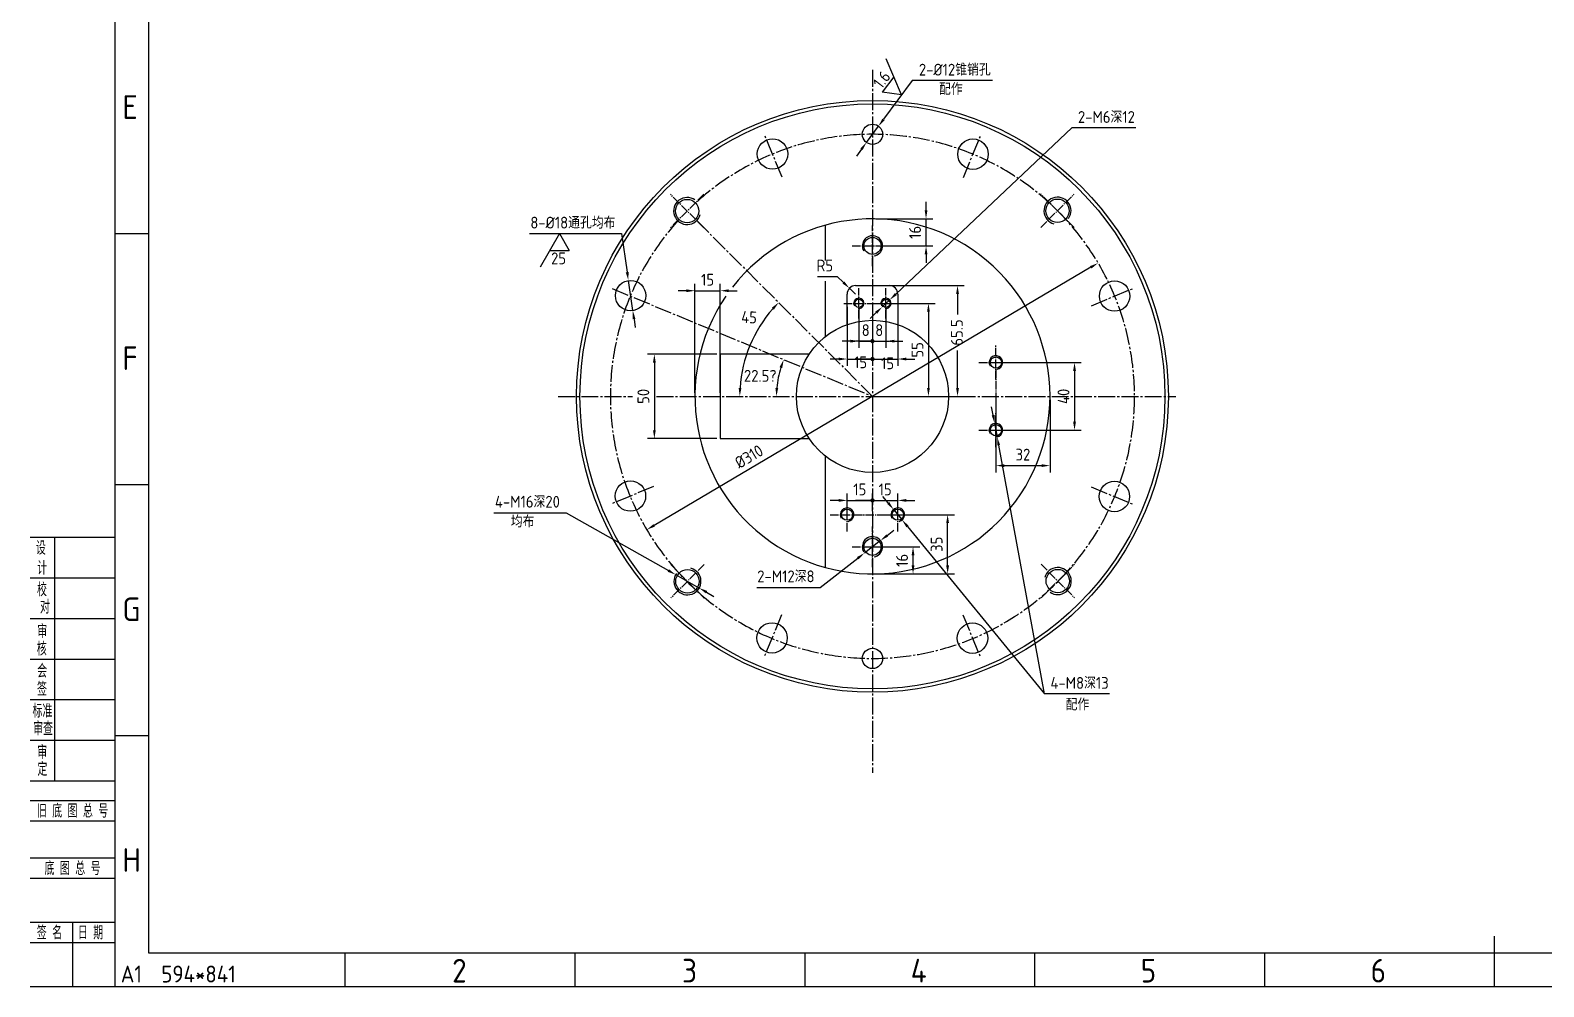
# Model space of a CAD drawing. Header units: millimetres. Extents: x 0 to 1682, y 0 to 1188.
# Drawn here: x 0 to 895, y 0 to 566 of the extents above; entities that cross this region are included whole.
import ezdxf
from ezdxf.enums import TextEntityAlignment as Align

# ---------------------------------------------------------------- set-up
doc = ezdxf.new("R2010")
doc.units = ezdxf.units.MM
doc.linetypes.add('GEN7', pattern=[13.75, 10, -1.25, 1.25, -1.25])
doc.linetypes.add('GEN7A', pattern=[6.875, 5, -0.625, 0.625, -0.625])
doc.layers.get('0').update_dxf_attribs({"linetype": 'CONTINUOUS'})
doc.layers.get('DEFPOINTS').update_dxf_attribs({"linetype": 'CONTINUOUS'})
for name, color, linetype in [('4', 3, 'CONTINUOUS'), ('5', 3, 'CONTINUOUS'), ('6', 2, 'CONTINUOUS'), ('7', 4, 'GEN7'), ('7A', 4, 'GEN7A'), ('RAHM2', 1, 'CONTINUOUS'), ('RAHM3', 2, 'CONTINUOUS')]:
    doc.layers.add(name, color=color, linetype=linetype)
doc.styles.add('HZ', font='geniso', dxfattribs={"bigfont": 'hztxt'})
doc.styles.get("Standard").update_dxf_attribs({"font": 'ISOCP.SHX', "bigfont": 'hztxt.shx'})
doc.dimstyles.new('GEN-ISO', dxfattribs={"dimscale": 2, "dimtxt": 3.5, "dimasz": 2.5, "dimexe": 2, "dimexo": 1, "dimgap": 1.5, "dimtad": 1, "dimdsep": 46, "dimtxsty": 'Standard', "dimcen": 0, "dimclrd": 256, "dimclre": 256, "dimclrt": 2, "dimadec": 0, "dimazin": 0, "dimtp": 0.1, "dimtm": 0.1, "dimtfac": 0.71, "dimtdec": 3, "dimtmove": 0, "dimatfit": 3, "dimfxl": 1, "dimtzin": 0, "dimarcsym": 0})
doc.dimstyles.new('GEN-ISO$3', dxfattribs={"dimscale": 2, "dimtxt": 3.5, "dimasz": 2.5, "dimexe": 2, "dimexo": 1, "dimgap": 1.5, "dimtad": 1, "dimtoh": 1, "dimdsep": 46, "dimtxsty": 'Standard', "dimcen": 0, "dimclrd": 256, "dimclre": 256, "dimclrt": 2, "dimadec": 0, "dimazin": 0, "dimtp": 0.1, "dimtm": 0.1, "dimtfac": 0.71, "dimtdec": 3, "dimtofl": 0, "dimtmove": 0, "dimatfit": 0, "dimfxl": 1, "dimtzin": 0, "dimarcsym": 0})
doc.dimstyles.new('GEN-ISO$4', dxfattribs={"dimscale": 2, "dimtxt": 3.5, "dimasz": 2.5, "dimexe": 2, "dimexo": 1, "dimgap": 1.5, "dimtad": 1, "dimtoh": 1, "dimdsep": 46, "dimtxsty": 'Standard', "dimcen": 0, "dimclrd": 256, "dimclre": 256, "dimclrt": 2, "dimadec": 0, "dimazin": 0, "dimtp": 0.1, "dimtm": 0.1, "dimtfac": 0.71, "dimtdec": 3, "dimtofl": 0, "dimtmove": 0, "dimatfit": 0, "dimfxl": 1, "dimtzin": 0, "dimarcsym": 0})

# ---------------------------------------------------------------- blocks, each defined once
blk = doc.blocks.new('NQ-A1')
for p, q in [((35, 584), (35, 10)), ((433, 0), (433, 15)), ((35, 10), (831, 10))]:
    blk.add_line(p, q)
at = {"layer": 'RAHM2'}
for p, q in [((25, 594), (25, 0)), ((25, 132.82), (0, 132.82)), ((25, 132.82), (0, 132.82)), ((25, 120.82), (0, 120.82)), ((25, 120.82), (0, 120.82)), ((25, 108.82), (0, 108.82)), ((25, 108.82), (0, 108.82)), ((25, 96.82), (0, 96.82)), ((25, 96.82), (0, 96.82)), ((25, 84.82), (0, 84.82)), ((25, 84.82), (0, 84.82)), ((25, 72.82), (0, 72.82)), ((25, 72.82), (0, 72.82)), ((25, 49), (0, 49)), ((25, 32), (0, 32)), ((25, 19), (0, 19)), ((25, 19), (0, 19)), ((841, 0), (0, 0))]:
    blk.add_line(p, q, dxfattribs=at)
at = {"layer": 'RAHM3'}
for p, q in [((25, 222.75), (35, 222.75)), ((25, 148.5), (35, 148.5)), ((7.25, 60.82), (7.25, 132.82)), ((25, 74.25), (35, 74.25)), ((25, 60.82), (0, 60.82)), ((25, 55), (0, 55)), ((25, 38), (0, 38)), ((25, 32), (0, 32)), ((12.5, 19), (12.5, 0)), ((25, 13), (0, 13)), ((93, 10), (93, 0)), ((161, 10), (161, 0)), ((229, 10), (229, 0)), ((297, 10), (297, 0)), ((365, 10), (365, 0))]:
    blk.add_line(p, q, dxfattribs=at)
for s, p in [('E', (27.25, 256.63)), ('F', (27.25, 182.38)), ('G', (27.25, 108.13)), ('H', (27.25, 34)), ('2', (124.75, 1.25)), ('3', (192.75, 1.25)), ('4', (260.37, 1.25)), ('5', (328.37, 1.25)), ('6', (396.37, 1.25))]:
    blk.add_text(s, height=7).set_placement(p)
for tag, p in [('MAX', (841, 594)), ('RU', (831, 584)), ('INSERT', (831, 10))]:
    blk.add_attdef(tag, p, '', height=3.5)
at = {"layer": 'RAHM2', "style": 'HZ', "width": 0.7}
for s, p in [('设    ', (6.33, 127.76)), ('计', (3.51, 121.84)), ('校', (3.46, 115.43)), (' 对', (3.54, 110.31)), ('审', (3.56, 103.09)), ('核', (3.41, 97.94)), ('会', (3.51, 91.39)), ('签', (3.48, 86.07)), ('标准', (3.6, 79.57)), ('审查', (3.79, 74.34)), ('审', (3.56, 67.38)), ('定', (3.59, 62.36)), ('旧 底 图 总 号', (12.5, 50)), ('底 图 总 号', (12.5, 33)), ('签 名', (5.68, 14)), ('日 期', (17.82, 14))]:
    blk.add_text(s, height=4, dxfattribs=at).set_placement(p, align=Align.CENTER)
at = {"layer": 'RAHM2'}
blk.add_text('A1  594*841', height=5, dxfattribs=at).set_placement((26.75, 1.25))
blk = doc.blocks.new('*U62')
blk.add_circle((0, 0), 6.92)
at = {"layer": '4'}
blk.add_arc((0, 0), 8, 280, 210, dxfattribs=at)
at = {"layer": '7A'}
for p, q in [((0, -14), (0, 14)), ((-14, 0), (14, 0))]:
    blk.add_line(p, q, dxfattribs=at)
blk = doc.blocks.new('*D63')
at = {"layer": '5', "lineweight": -2}
for p, q in [((295.22, 445.43), (349.67, 445.43)), ((349.67, 445.43), (353.03, 422.63)), ((356.38, 399.88), (353.75, 417.69)), ((357.11, 394.93), (357.83, 389.98))]:
    blk.add_line(p, q, dxfattribs=at)
at = {"layer": '5'}
for points in [[(353.85, 422.75), (352.2, 422.51), (353.75, 417.69)], [(357.93, 395.05), (356.28, 394.81), (356.38, 399.88)]]:
    blk.add_solid(points, dxfattribs=at)
at = {"layer": 'DEFPOINTS', "color": 0}
for p in [(353.75, 417.69), (356.38, 399.88)]:
    blk.add_point(p, dxfattribs=at)
at = {"layer": '5', "color": 2, "insert": (320.94, 451.93), "char_height": 7, "attachment_point": 5}
blk.add_mtext('8-%%c18通孔均布', dxfattribs=at)
blk = doc.blocks.new('GEFROG5')
at = {"color": 0}
for p, q in [((0, 0), (5.714286, 10)), ((2.857143, 5), (-2.857143, 5)), ((0, 0), (-2.857143, 5))]:
    blk.add_line(p, q, dxfattribs=at)
for tag, p in [('GEFROU2', (2.45, 9.8)), ('GEFROU1', (2.45, 5.6))]:
    blk.add_attdef(tag, text='', height=3.5, rotation=180, dxfattribs=at).set_placement(p, align=Align.TOP_LEFT)
at = {"color": 0, "flags": 9}
blk.add_attdef('GEFROU0', (0, 0), '', height=1, dxfattribs=at)
blk = doc.blocks.new('*D64')
at = {"layer": '5', "lineweight": -2}
for p, q in [((274.08, 280.37), (316.99, 280.37)), ((316.99, 280.37), (377.37, 246.17)), ((395.64, 235.83), (381.72, 243.71)), ((399.99, 233.36), (404.34, 230.9))]:
    blk.add_line(p, q, dxfattribs=at)
at = {"layer": '5'}
for points in [[(377.78, 246.9), (376.96, 245.45), (381.72, 243.71)], [(400.4, 234.09), (399.58, 232.64), (395.64, 235.83)]]:
    blk.add_solid(points, dxfattribs=at)
at = {"layer": 'DEFPOINTS', "color": 0}
for p in [(381.72, 243.71), (395.64, 235.83)]:
    blk.add_point(p, dxfattribs=at)
at = {"layer": '5', "color": 2, "insert": (294.03, 286.87), "char_height": 7, "attachment_point": 5}
blk.add_mtext('4-M16深20', dxfattribs=at)
blk = doc.blocks.new('*D65')
at = {"layer": '5', "lineweight": -2}
for p, q in [((521.5, 535.91), (504.63, 513.04)), ((569.12, 535.91), (521.5, 535.91)), ((494.54, 499.36), (501.66, 509.02)), ((491.57, 495.33), (488.6, 491.31))]:
    blk.add_line(p, q, dxfattribs=at)
at = {"layer": '5'}
for points in [[(503.96, 513.53), (505.3, 512.55), (501.66, 509.02)], [(490.9, 495.83), (492.24, 494.84), (494.54, 499.36)]]:
    blk.add_solid(points, dxfattribs=at)
at = {"layer": 'DEFPOINTS', "color": 0}
for p in [(501.66, 509.02), (494.54, 499.36)]:
    blk.add_point(p, dxfattribs=at)
at = {"layer": '5', "color": 2, "insert": (546.81, 542.41), "char_height": 7, "attachment_point": 5}
blk.add_mtext('2-%%c12锥销孔', dxfattribs=at)
blk = doc.blocks.new('*U67')
blk.add_circle((0, 0), 5.05)
at = {"layer": '4'}
blk.add_arc((0, 0), 6, 280, 210, dxfattribs=at)
at = {"layer": '7A'}
for p, q in [((0, -12), (0, 12)), ((-12, 0), (12, 0))]:
    blk.add_line(p, q, dxfattribs=at)
blk = doc.blocks.new('*U69')
blk.add_circle((0, 0), 2.46)
at = {"layer": '4'}
blk.add_arc((0, 0), 3, 280, 210, dxfattribs=at)
at = {"layer": '7A'}
for p, q in [((0, -9), (0, 9)), ((-9, 0), (9, 0))]:
    blk.add_line(p, q, dxfattribs=at)
blk = doc.blocks.new('*U71')
blk.add_circle((0, 0), 2.46)
at = {"layer": '4'}
blk.add_arc((0, 0), 3, 280, 210, dxfattribs=at)
at = {"layer": '7A'}
for p, q in [((0, -9), (0, 9)), ((-9, 0), (9, 0))]:
    blk.add_line(p, q, dxfattribs=at)
blk = doc.blocks.new('*U73')
blk.add_circle((0, 0), 3.32)
at = {"layer": '4'}
blk.add_arc((0, 0), 4, 280, 210, dxfattribs=at)
at = {"layer": '7A'}
for p, q in [((0, -10), (0, 10)), ((-10, 0), (10, 0))]:
    blk.add_line(p, q, dxfattribs=at)
blk = doc.blocks.new('*U75')
blk.add_circle((0, 0), 3.32)
at = {"layer": '4'}
blk.add_arc((0, 0), 4, 280, 210, dxfattribs=at)
at = {"layer": '7A'}
for p, q in [((0, -10), (0, 10)), ((-10, 0), (10, 0))]:
    blk.add_line(p, q, dxfattribs=at)
blk = doc.blocks.new('*U77')
blk.add_circle((0, 0), 5.05)
at = {"layer": '4'}
blk.add_arc((0, 0), 6, 280, 210, dxfattribs=at)
at = {"layer": '7A'}
for p, q in [((0, -12), (0, 12)), ((-12, 0), (12, 0))]:
    blk.add_line(p, q, dxfattribs=at)
blk = doc.blocks.new('*U79')
blk.add_circle((0, 0), 3.32)
at = {"layer": '4'}
blk.add_arc((0, 0), 4, 280, 210, dxfattribs=at)
at = {"layer": '7A'}
for p, q in [((0, -10), (0, 10)), ((-10, 0), (10, 0))]:
    blk.add_line(p, q, dxfattribs=at)
blk = doc.blocks.new('*U81')
blk.add_circle((0, 0), 3.32)
at = {"layer": '4'}
blk.add_arc((0, 0), 4, 280, 210, dxfattribs=at)
at = {"layer": '7A'}
for p, q in [((0, -10), (0, 10)), ((-10, 0), (10, 0))]:
    blk.add_line(p, q, dxfattribs=at)
blk = doc.blocks.new('*D82')
at = {"layer": '5', "lineweight": -2}
for p, q in [((406.1, 374.19), (365.1, 374.19)), ((369.1, 369.19), (369.1, 329.19)), ((406.1, 324.19), (365.1, 324.19))]:
    blk.add_line(p, q, dxfattribs=at)
at = {"layer": '5'}
for points in [[(368.27, 369.19), (369.93, 369.19), (369.1, 374.19)], [(368.27, 329.19), (369.93, 329.19), (369.1, 324.19)]]:
    blk.add_solid(points, dxfattribs=at)
at = {"layer": 'DEFPOINTS', "color": 0}
for p in [(408.1, 374.19), (369.1, 324.19), (408.1, 324.19)]:
    blk.add_point(p, dxfattribs=at)
at = {"layer": '5', "color": 2, "insert": (362.6, 349.19), "char_height": 7, "attachment_point": 5, "rotation": 90}
blk.add_mtext('50', dxfattribs=at)
blk = doc.blocks.new('*D83')
at = {"layer": '5', "lineweight": -2}
for p, q in [((393.1, 351.19), (393.1, 415.66)), ((408.1, 351.19), (408.1, 415.66)), ((388.1, 411.66), (383.1, 411.66)), ((393.1, 411.66), (408.1, 411.66)), ((413.1, 411.66), (418.1, 411.66))]:
    blk.add_line(p, q, dxfattribs=at)
at = {"layer": '5'}
for points in [[(388.1, 412.49), (388.1, 410.83), (393.1, 411.66)], [(413.1, 412.49), (413.1, 410.83), (408.1, 411.66)]]:
    blk.add_solid(points, dxfattribs=at)
at = {"layer": 'DEFPOINTS', "color": 0}
for p in [(408.1, 411.66), (393.1, 349.19), (408.1, 349.19)]:
    blk.add_point(p, dxfattribs=at)
at = {"layer": '5', "color": 2, "insert": (400.6, 418.16), "char_height": 7, "attachment_point": 5}
blk.add_mtext('15', dxfattribs=at)
blk = doc.blocks.new('*D84')
at = {"layer": '5', "lineweight": -2}
blk.add_line((627.23, 425.51), (368.97, 272.87), dxfattribs=at)
at = {"layer": '5'}
for points in [[(626.81, 426.23), (627.66, 424.79), (631.54, 428.05)], [(368.54, 273.58), (369.39, 272.15), (364.66, 270.32)]]:
    blk.add_solid(points, dxfattribs=at)
at = {"layer": 'DEFPOINTS', "color": 0}
for p in [(631.54, 428.05), (364.66, 270.32)]:
    blk.add_point(p, dxfattribs=at)
at = {"layer": '5', "color": 2, "insert": (425.06, 313.57), "char_height": 7, "attachment_point": 5, "rotation": 30.58452}
blk.add_mtext('%%c310', dxfattribs=at)
blk = doc.blocks.new('*D85')
at = {"layer": '5', "lineweight": -2}
for p, q in [((506.8, 266.92), (510.75, 269.98)), ((502.84, 263.86), (493.36, 256.51)), ((467.14, 236.22), (489.4, 253.45)), ((429.66, 236.22), (467.14, 236.22))]:
    blk.add_line(p, q, dxfattribs=at)
at = {"layer": '5'}
for points in [[(506.29, 267.58), (507.31, 266.26), (502.84, 263.86)], [(488.89, 254.11), (489.91, 252.79), (493.36, 256.51)]]:
    blk.add_solid(points, dxfattribs=at)
at = {"layer": 'DEFPOINTS', "color": 0}
for p in [(502.84, 263.86), (493.36, 256.51)]:
    blk.add_point(p, dxfattribs=at)
at = {"layer": '5', "color": 2, "insert": (446.9, 242.72), "char_height": 7, "attachment_point": 5}
blk.add_mtext('2-M12深8', dxfattribs=at)
blk = doc.blocks.new('*D86')
at = {"layer": '5', "lineweight": -2}
for p, q in [((529.79, 459.19), (529.79, 464.19)), ((500.1, 454.19), (533.79, 454.19)), ((529.79, 438.19), (529.79, 454.19)), ((500.1, 438.19), (533.79, 438.19)), ((529.79, 433.19), (529.79, 428.19))]:
    blk.add_line(p, q, dxfattribs=at)
at = {"layer": '5'}
for points in [[(528.96, 459.19), (530.62, 459.19), (529.79, 454.19)], [(528.96, 433.19), (530.62, 433.19), (529.79, 438.19)]]:
    blk.add_solid(points, dxfattribs=at)
at = {"layer": 'DEFPOINTS', "color": 0}
for p in [(498.1, 454.19), (529.79, 454.19), (498.1, 438.19)]:
    blk.add_point(p, dxfattribs=at)
at = {"layer": '5', "color": 2, "insert": (523.29, 446.19), "char_height": 7, "attachment_point": 5, "rotation": 90}
blk.add_mtext('16', dxfattribs=at)
blk = doc.blocks.new('*D87')
at = {"layer": '5', "lineweight": -2}
for p, q in [((465.57, 420.06), (477.26, 420.06)), ((477.26, 420.06), (480.88, 416.6)), ((488.1, 409.69), (484.49, 413.14))]:
    blk.add_line(p, q, dxfattribs=at)
at = {"layer": '5'}
blk.add_solid([(481.45, 417.2), (480.3, 416), (484.49, 413.14)], dxfattribs=at)
at = {"layer": 'DEFPOINTS', "color": 0}
for p in [(484.49, 413.14), (488.1, 409.69)]:
    blk.add_point(p, dxfattribs=at)
at = {"layer": '5', "color": 2, "insert": (469.92, 426.56), "char_height": 7, "attachment_point": 5}
blk.add_mtext('R5', dxfattribs=at)
blk = doc.blocks.new('GENDOT')
blk.add_line((0, 0), (-1, 0))
at = {"const_width": 0.25}
blk.add_lwpolyline([(-0.125, 0, 1), (0.125, 0, 1)], format="xyb", close=True, dxfattribs=at)
blk = doc.blocks.new('*D89')
at = {"layer": '5', "lineweight": -2}
for p, q in [((490.1, 402.19), (490.1, 377.84)), ((498.1, 402.19), (498.1, 377.84)), ((485.1, 381.84), (480.1, 381.84)), ((490.1, 381.84), (498.1, 381.84)), ((503.1, 381.84), (508.1, 381.84))]:
    blk.add_line(p, q, dxfattribs=at)
at = {"layer": '5'}
blk.add_solid([(485.1, 382.68), (485.1, 381.01), (490.1, 381.84)], dxfattribs=at)
at = {"layer": 'DEFPOINTS', "color": 0}
for p in [(490.1, 404.19), (498.1, 404.19), (498.1, 381.84)]:
    blk.add_point(p, dxfattribs=at)
at = {"layer": '5', "lineweight": -2, "xscale": 5, "yscale": 5, "zscale": 5, "rotation": 180}
blk.add_blockref('GENDOT', (498.1, 381.84), dxfattribs=at)
at = {"layer": '5', "color": 2, "insert": (494.1, 388.34), "char_height": 7, "attachment_point": 5}
blk.add_mtext('8', dxfattribs=at)
blk = doc.blocks.new('*D90')
at = {"layer": '5', "lineweight": -2}
for p, q in [((498.1, 402.19), (498.1, 377.84)), ((506.1, 402.19), (506.1, 377.84)), ((493.1, 381.84), (488.1, 381.84)), ((498.1, 381.84), (506.1, 381.84)), ((511.1, 381.84), (516.1, 381.84))]:
    blk.add_line(p, q, dxfattribs=at)
at = {"layer": '5'}
blk.add_solid([(511.1, 382.68), (511.1, 381.01), (506.1, 381.84)], dxfattribs=at)
at = {"layer": 'DEFPOINTS', "color": 0}
for p in [(498.1, 404.19), (506.1, 404.19), (506.1, 381.84)]:
    blk.add_point(p, dxfattribs=at)
at = {"layer": '5', "lineweight": -2, "xscale": 5, "yscale": 5, "zscale": 5}
blk.add_blockref('GENDOT', (498.1, 381.84), dxfattribs=at)
at = {"layer": '5', "color": 2, "insert": (502.1, 388.34), "char_height": 7, "attachment_point": 5}
blk.add_mtext('8', dxfattribs=at)
blk = doc.blocks.new('*D91')
at = {"layer": '5', "lineweight": -2}
for p, q in [((483.1, 402.19), (483.1, 367.27)), ((498.1, 402.19), (498.1, 367.27)), ((478.1, 371.27), (473.1, 371.27)), ((483.1, 371.27), (498.1, 371.27)), ((503.1, 371.27), (508.1, 371.27))]:
    blk.add_line(p, q, dxfattribs=at)
at = {"layer": '5'}
blk.add_solid([(478.1, 372.1), (478.1, 370.43), (483.1, 371.27)], dxfattribs=at)
at = {"layer": 'DEFPOINTS', "color": 0}
for p in [(483.1, 404.19), (498.1, 404.19), (498.1, 371.27)]:
    blk.add_point(p, dxfattribs=at)
at = {"layer": '5', "lineweight": -2, "xscale": 5, "yscale": 5, "zscale": 5, "rotation": 180}
blk.add_blockref('GENDOT', (498.1, 371.27), dxfattribs=at)
at = {"layer": '5', "color": 2, "insert": (491.08, 369.31), "char_height": 7, "attachment_point": 5}
blk.add_mtext('15', dxfattribs=at)
blk = doc.blocks.new('*D92')
at = {"layer": '5', "lineweight": -2}
for p, q in [((498.1, 402.19), (498.1, 367.27)), ((513.1, 402.19), (513.1, 367.27)), ((493.1, 371.27), (488.1, 371.27)), ((498.1, 371.27), (513.1, 371.27)), ((518.1, 371.27), (523.1, 371.27))]:
    blk.add_line(p, q, dxfattribs=at)
at = {"layer": '5'}
blk.add_solid([(518.1, 372.1), (518.1, 370.43), (513.1, 371.27)], dxfattribs=at)
at = {"layer": 'DEFPOINTS', "color": 0}
for p in [(498.1, 404.19), (513.1, 404.19), (513.1, 371.27)]:
    blk.add_point(p, dxfattribs=at)
at = {"layer": '5', "lineweight": -2, "xscale": 5, "yscale": 5, "zscale": 5}
blk.add_blockref('GENDOT', (498.1, 371.27), dxfattribs=at)
at = {"layer": '5', "color": 2, "insert": (507.05, 368.72), "char_height": 7, "attachment_point": 5}
blk.add_mtext('15', dxfattribs=at)
blk = doc.blocks.new('*D93')
at = {"layer": '5', "lineweight": -2}
for p, q in [((500.1, 404.19), (535.2, 404.19)), ((531.2, 399.19), (531.2, 354.19)), ((500.1, 349.19), (535.2, 349.19))]:
    blk.add_line(p, q, dxfattribs=at)
at = {"layer": '5'}
for points in [[(530.36, 399.19), (532.03, 399.19), (531.2, 404.19)], [(530.36, 354.19), (532.03, 354.19), (531.2, 349.19)]]:
    blk.add_solid(points, dxfattribs=at)
at = {"layer": 'DEFPOINTS', "color": 0}
for p in [(498.1, 404.19), (498.1, 349.19), (531.2, 349.19)]:
    blk.add_point(p, dxfattribs=at)
at = {"layer": '5', "color": 2, "insert": (524.7, 376.69), "char_height": 7, "attachment_point": 5, "rotation": 90}
blk.add_mtext('55', dxfattribs=at)
blk = doc.blocks.new('*D94')
at = {"layer": '5', "lineweight": -2}
for p, q in [((500.1, 414.69), (552.41, 414.69)), ((548.41, 409.69), (548.41, 397.66)), ((548.41, 354.19), (548.41, 376.25)), ((500.1, 349.19), (552.41, 349.19))]:
    blk.add_line(p, q, dxfattribs=at)
at = {"layer": '5'}
for points in [[(547.57, 409.69), (549.24, 409.69), (548.41, 414.69)], [(547.57, 354.19), (549.24, 354.19), (548.41, 349.19)]]:
    blk.add_solid(points, dxfattribs=at)
at = {"layer": 'DEFPOINTS', "color": 0}
for p in [(498.1, 414.69), (498.1, 349.19), (548.41, 349.19)]:
    blk.add_point(p, dxfattribs=at)
at = {"layer": '5', "color": 2, "insert": (548.04, 386.95), "char_height": 7, "attachment_point": 5, "rotation": 90}
blk.add_mtext('65.5', dxfattribs=at)
blk = doc.blocks.new('*D95')
at = {"layer": '5', "lineweight": -2}
for p, q in [((573.1, 369.19), (621.61, 369.19)), ((617.61, 364.19), (617.61, 334.19)), ((573.1, 329.19), (621.61, 329.19))]:
    blk.add_line(p, q, dxfattribs=at)
at = {"layer": '5'}
for points in [[(616.78, 364.19), (618.45, 364.19), (617.61, 369.19)], [(616.78, 334.19), (618.45, 334.19), (617.61, 329.19)]]:
    blk.add_solid(points, dxfattribs=at)
at = {"layer": 'DEFPOINTS', "color": 0}
for p in [(571.1, 369.19), (571.1, 329.19), (617.61, 329.19)]:
    blk.add_point(p, dxfattribs=at)
at = {"layer": '5', "color": 2, "insert": (611.11, 349.19), "char_height": 7, "attachment_point": 5, "rotation": 90}
blk.add_mtext('40', dxfattribs=at)
blk = doc.blocks.new('*D96')
at = {"layer": '5', "lineweight": -2}
for p, q in [((571.1, 347.19), (571.1, 304.23)), ((603.1, 347.19), (603.1, 304.23)), ((576.1, 308.23), (598.1, 308.23))]:
    blk.add_line(p, q, dxfattribs=at)
at = {"layer": '5'}
for points in [[(576.1, 309.06), (576.1, 307.39), (571.1, 308.23)], [(598.1, 309.06), (598.1, 307.39), (603.1, 308.23)]]:
    blk.add_solid(points, dxfattribs=at)
at = {"layer": 'DEFPOINTS', "color": 0}
for p in [(571.1, 349.19), (603.1, 349.19), (603.1, 308.23)]:
    blk.add_point(p, dxfattribs=at)
at = {"layer": '5', "color": 2, "insert": (587.1, 314.73), "char_height": 7, "attachment_point": 5}
blk.add_mtext('32', dxfattribs=at)
blk = doc.blocks.new('*D97')
at = {"layer": '5', "lineweight": -2}
for p, q in [((495.05, 260.19), (526.1, 260.19)), ((522.1, 249.19), (522.1, 255.19)), ((500.1, 244.19), (526.1, 244.19))]:
    blk.add_line(p, q, dxfattribs=at)
at = {"layer": '5'}
for points in [[(521.27, 255.19), (522.93, 255.19), (522.1, 260.19)], [(521.27, 249.19), (522.93, 249.19), (522.1, 244.19)]]:
    blk.add_solid(points, dxfattribs=at)
at = {"layer": 'DEFPOINTS', "color": 0}
for p in [(493.05, 260.19), (522.1, 260.19), (498.1, 244.19)]:
    blk.add_point(p, dxfattribs=at)
at = {"layer": '5', "color": 2, "insert": (515.6, 252.19), "char_height": 7, "attachment_point": 5, "rotation": 90}
blk.add_mtext('16', dxfattribs=at)
blk = doc.blocks.new('*D98')
at = {"layer": '5', "lineweight": -2}
for p, q in [((515.1, 279.19), (546.55, 279.19)), ((542.55, 249.19), (542.55, 274.19)), ((500.1, 244.19), (546.55, 244.19))]:
    blk.add_line(p, q, dxfattribs=at)
at = {"layer": '5'}
for points in [[(541.71, 274.19), (543.38, 274.19), (542.55, 279.19)], [(541.71, 249.19), (543.38, 249.19), (542.55, 244.19)]]:
    blk.add_solid(points, dxfattribs=at)
at = {"layer": 'DEFPOINTS', "color": 0}
for p in [(513.1, 279.19), (542.55, 279.19), (498.1, 244.19)]:
    blk.add_point(p, dxfattribs=at)
at = {"layer": '5', "color": 2, "insert": (536.05, 261.69), "char_height": 7, "attachment_point": 5, "rotation": 90}
blk.add_mtext('35', dxfattribs=at)
blk = doc.blocks.new('*D99')
at = {"layer": '5', "lineweight": -2}
for p, q in [((478.1, 287.65), (473.1, 287.65)), ((483.1, 281.19), (483.1, 291.65)), ((483.1, 287.65), (498.1, 287.65)), ((498.1, 281.19), (498.1, 291.65)), ((503.1, 287.65), (508.1, 287.65))]:
    blk.add_line(p, q, dxfattribs=at)
at = {"layer": '5'}
blk.add_solid([(478.1, 288.48), (478.1, 286.81), (483.1, 287.65)], dxfattribs=at)
at = {"layer": 'DEFPOINTS', "color": 0}
for p in [(498.1, 287.65), (483.1, 279.19), (498.1, 279.19)]:
    blk.add_point(p, dxfattribs=at)
at = {"layer": '5', "lineweight": -2, "xscale": 5, "yscale": 5, "zscale": 5, "rotation": 180}
blk.add_blockref('GENDOT', (498.1, 287.65), dxfattribs=at)
at = {"layer": '5', "color": 2, "insert": (490.6, 294.15), "char_height": 7, "attachment_point": 5}
blk.add_mtext('15', dxfattribs=at)
blk = doc.blocks.new('*D100')
at = {"layer": '5', "lineweight": -2}
for p, q in [((493.1, 287.65), (488.1, 287.65)), ((498.1, 281.19), (498.1, 291.65)), ((498.1, 287.65), (513.1, 287.65)), ((513.1, 281.19), (513.1, 291.65)), ((518.1, 287.65), (523.1, 287.65))]:
    blk.add_line(p, q, dxfattribs=at)
at = {"layer": '5'}
blk.add_solid([(518.1, 288.48), (518.1, 286.81), (513.1, 287.65)], dxfattribs=at)
at = {"layer": 'DEFPOINTS', "color": 0}
for p in [(513.1, 287.65), (498.1, 279.19), (513.1, 279.19)]:
    blk.add_point(p, dxfattribs=at)
at = {"layer": '5', "lineweight": -2, "xscale": 5, "yscale": 5, "zscale": 5}
blk.add_blockref('GENDOT', (498.1, 287.65), dxfattribs=at)
at = {"layer": '5', "color": 2, "insert": (505.6, 294.15), "char_height": 7, "attachment_point": 5}
blk.add_mtext('15', dxfattribs=at)
blk = doc.blocks.new('*D101')
at = {"layer": '5', "lineweight": -2}
for p, q in [((616.03, 507.93), (511.92, 409.68)), ((653.93, 507.93), (616.03, 507.93)), ((503.92, 402.13), (508.28, 406.25)), ((500.28, 398.7), (496.64, 395.26))]:
    blk.add_line(p, q, dxfattribs=at)
at = {"layer": '5'}
for points in [[(511.35, 410.28), (512.49, 409.07), (508.28, 406.25)], [(499.71, 399.3), (500.85, 398.09), (503.92, 402.13)]]:
    blk.add_solid(points, dxfattribs=at)
at = {"layer": 'DEFPOINTS', "color": 0}
for p in [(508.28, 406.25), (503.92, 402.13)]:
    blk.add_point(p, dxfattribs=at)
at = {"layer": '5', "color": 2, "insert": (636.48, 514.43), "char_height": 7, "attachment_point": 5}
blk.add_mtext('2-M6深12', dxfattribs=at)
blk = doc.blocks.new('*D102')
at = {"layer": '5', "lineweight": -2}
for p, q in [((569.46, 338.04), (568.56, 342.95)), ((570.37, 333.12), (571.83, 325.25)), ((599.93, 173.18), (572.74, 320.34)), ((638.22, 173.18), (599.93, 173.18))]:
    blk.add_line(p, q, dxfattribs=at)
at = {"layer": '5'}
for points in [[(570.28, 338.19), (568.64, 337.89), (570.37, 333.12)], [(573.55, 320.49), (571.92, 320.19), (571.83, 325.25)]]:
    blk.add_solid(points, dxfattribs=at)
at = {"layer": 'DEFPOINTS', "color": 0}
for p in [(570.37, 333.12), (571.83, 325.25)]:
    blk.add_point(p, dxfattribs=at)
at = {"layer": '5', "color": 2, "insert": (620.58, 179.68), "char_height": 7, "attachment_point": 5}
blk.add_mtext('4-M8深13', dxfattribs=at)
blk = doc.blocks.new('GEFROG4')
at = {"color": 0}
for p, q in [((0, 0), (5.714286, 10)), ((0, 0), (-2.857143, 5)), ((2.857143, 5), (-2.857143, 5))]:
    blk.add_line(p, q, dxfattribs=at)
for tag, p in [('GEFROU2', (2.416099, 10.1)), ('GEFROU1', (2.45, 5.6))]:
    blk.add_attdef(tag, text='', height=3.5, dxfattribs=at).set_placement(p, align=Align.RIGHT)
at = {"color": 0, "flags": 9}
blk.add_attdef('GEFROU0', (0, 0), '', height=1, dxfattribs=at)

msp = doc.modelspace()

# ---------------------------------------------------------------- linework, layer by layer
for p, q in [((470.0999, 450.3848), (470.0999, 429.5103)), ((470.0999, 417.2476), (470.0999, 384.4148)), ((488.0999, 414.6869), (508.0999, 414.6869)), ((483.0999, 391.6134), (483.0999, 409.6869)), ((513.0999, 409.6869), (513.0999, 391.6134)), ((460.6833, 374.1869), (408.0999, 374.1869)), ((408.0999, 374.1869), (408.0999, 324.1869)), ((408.0999, 324.1869), (460.6833, 324.1869)), ((470.0999, 313.9591), (470.0999, 247.9891))]:
    msp.add_line(p, q)
for centre, radius in [((498.0999, 349.1869), 175), ((498.0999, 349.1869), 173), ((438.9841, 492.5367), 9), ((498.0999, 504.1869), 6), ((557.5466, 492.421), 9), ((355.066, 408.7821), 9), ((641.3012, 408.5029), 9), ((498.0999, 349.1869), 45), ((354.9503, 290.2196), 9), ((641.1856, 289.9404), 9), ((438.7049, 206.3015), 9), ((557.2674, 206.1858), 9), ((498.0999, 194.1869), 6)]:
    msp.add_circle(centre, radius)
for centre, radius, start, end in [((498.0999, 349.1869), 105, 145.6636403, 142.0175759), ((488.0999, 409.6869), 5, 90, 180), ((508.0999, 409.6869), 5, 0, 90)]:
    msp.add_arc(centre, radius, start, end)
at = {"layer": '5'}
for p, q in [((507.396, 286.1486), (504.2271, 290.0163)), ((510.5648, 282.281), (515.635, 276.0929)), ((518.8038, 272.2252), (599.9393, 173.1985))]:
    msp.add_line(p, q, dxfattribs=at)
for radius, start, end in [(78.4874, 138.6506161, 176.3493839), (56.7936, 162.5458378, 174.9541622)]:
    msp.add_arc((498.0999, 349.1869), radius, start, end, dxfattribs=at)
for points in [[(438.5721, 401.6097), (439.7875, 400.4694), (442.6009, 404.6859)], [(443.138, 366.5065), (444.7044, 365.9371), (445.6294, 370.9209)], [(420.6047, 354.1579), (418.9388, 354.211), (419.6125, 349.1869)], [(442.3589, 354.1454), (440.6938, 354.2188), (441.3062, 349.1869)], [(508.0406, 286.6768), (506.7514, 285.6205), (510.5648, 282.281)], [(519.4484, 272.7534), (518.1592, 271.6971), (515.635, 276.0929)]]:
    msp.add_solid(points, dxfattribs=at)
at = {"layer": '7'}
for p, q in [((498.0999, 542.2633), (498.0999, 126.5416)), ((444.6643, 478.8236), (434.5842, 503.159)), ((551.8665, 478.708), (561.9466, 503.0434)), ((394.1552, 453.1316), (498.0999, 349.1869)), ((344.235, 412.9199), (498.0999, 349.1869)), ((627.5882, 402.8228), (651.9236, 412.9028)), ((312.1801, 349.1869), (356.1384, 349.1869)), ((370.3719, 349.1869), (677.5303, 349.1869)), ((368.6634, 295.8997), (344.328, 285.8197)), ((627.4725, 295.6205), (651.8079, 285.5404)), ((444.385, 220.0145), (434.305, 195.6791)), ((551.5873, 219.8988), (561.6673, 195.5634))]:
    msp.add_line(p, q, dxfattribs=at)
msp.add_arc((498.0999, 349.1869), 155, 137.5572674, 132.4427326, dxfattribs=at)
at = {"layer": '7A'}
for p, q in [((571.0999, 365.1869), (571.0999, 333.1869)), ((487.0999, 279.1869), (509.0999, 279.1869))]:
    msp.add_line(p, q, dxfattribs=at)
at = {"layer": 'DEFPOINTS', "color": 0, "linetype": 'ByBlock'}
for p in [(394.1552, 453.1316), (344.235, 412.9199), (422.2869, 369.501), (443.2414, 363.8862), (279.3085, 349.1869), (279.3085, 349.1869), (498.0999, 349.1869), (498.0999, 349.1869), (677.5303, 349.1869), (677.5303, 349.1869), (510.5648, 282.281), (515.635, 276.0929)]:
    msp.add_point(p, dxfattribs=at)

# ---------------------------------------------------------------- block references
at = {"xscale": 2, "yscale": 2, "zscale": 2}
msp.add_blockref('NQ-A1', (0, 0), dxfattribs=at)
for p, rotation in [((388.4983, 458.7885), 135), ((607.5184, 458.9698), 45), ((607.6997, 239.9497), 315), ((388.6796, 239.7684), 225)]:
    msp.add_blockref('*U62', p, dxfattribs=dict(rotation=rotation))
for name, p in [('*U67', (498.0999, 438.1709)), ('*U69', (490.0999, 404.1869)), ('*U71', (506.0999, 404.1869)), ('*U79', (571.0999, 369.1869)), ('*U81', (571.0999, 329.1869)), ('*U73', (483.0999, 279.1869)), ('*U75', (513.0999, 279.1869)), ('*U77', (498.0999, 260.1869))]:
    msp.add_blockref(name, p)
at = {"layer": '6', "linetype": 'Continuous', "xscale": 2, "yscale": 2, "zscale": 2}
for name, p, rotation, values in [('GEFROG4', (515.1748, 527.4941), 52.40817074032262, {'GEFROU1': '1.6'}), ('GEFROG5', (312.9181, 445.505), 180, {'GEFROU1': '25'})]:
    msp.add_blockref(name, p, dxfattribs=dict(at, rotation=rotation)).add_auto_attribs(values)

# ---------------------------------------------------------------- texts
at = {"color": 2}
for s, p in [('配作', (537.4185, 527.4494)), ('均布', (284.1779, 271.6677)), ('配作', (612.3099, 163.459))]:
    msp.add_text(s, height=7, dxfattribs=at).set_placement(p)
msp.add_text('22.5?', height=7, rotation=359.650318, dxfattribs=at).set_placement((422.0669, 357.8677))
at = {"color": 2, "linetype": 'ByBlock', "insert": (425.1604, 395.9927), "char_height": 7, "attachment_point": 5, "rotation": 357.1654298}
msp.add_mtext('45', dxfattribs=at)

# ---------------------------------------------------------------- dimensions: what is measured, and where the dimension line sits
at = {"layer": '5'}
for p1, p2, text, override, picture, middle in [((494.5388, 499.358), (501.661, 509.0159), '2-%%c<>锥销孔', {"dimpost": '<>', "dimtofl": 1, "dimatfit": 3}, '*D65', (546.8097, 535.9129)), ((503.918, 402.128), (508.2818, 406.2459), '2-M<>深12', {"dimpost": '<>', "dimtofl": 1, "dimatfit": 3}, '*D101', (636.4815, 507.9251)), ((356.3775, 399.8782), (353.7545, 417.686), '8-%%c<>通孔均布', {"dimpost": '<>', "dimtofl": 1, "dimatfit": 3}, '*D63', (320.9436, 445.4264)), ((631.5362, 428.0523), (364.6636, 270.3216), '%%c<>', {"dimpost": '<>'}, '*D84', (428.3663, 307.9721)), ((570.373, 333.1203), (571.8268, 325.2536), '4-M<>深13', {"dimpost": '<>', "dimtofl": 1, "dimatfit": 3}, '*D102', (620.5764, 173.1813)), ((395.6408, 235.8261), (381.7184, 243.7107), '4-M<>深20', {"dimpost": '<>', "dimtofl": 1, "dimatfit": 3}, '*D64', (294.0305, 280.3705)), ((502.8445, 263.8597), (493.3553, 256.5142), '2-M<>深8', {"dimpost": '<>', "dimtofl": 1, "dimatfit": 3}, '*D85', (446.8986, 236.2192))]:
    dim = msp.add_diameter_dim_2p(p1=p1, p2=p2, text=text, dimstyle='GEN-ISO$3', override=override, dxfattribs=at)
    dim.commit()
    dim.dimension.update_dxf_attribs({"geometry": picture, "text_midpoint": middle, "dimtype": 163})
for base, p1, p2, picture, middle in [((529.7914, 454.1869), (498.0999, 438.1869), (498.0999, 454.1869), '*D86', (523.2914, 446.1869)), ((531.1972, 349.1869), (498.0999, 404.1869), (498.0999, 349.1869), '*D93', (524.6972, 376.6869)), ((369.0999, 324.1869), (408.0999, 374.1869), (408.0999, 324.1869), '*D82', (362.5999, 349.1869)), ((617.6119, 329.1869), (571.0999, 369.1869), (571.0999, 329.1869), '*D95', (611.1119, 349.1869)), ((542.5468, 279.1869), (498.0999, 244.1869), (513.0999, 279.1869), '*D98', (536.0468, 261.6869)), ((522.0999, 260.1869), (498.0999, 244.1869), (493.0469, 260.1869), '*D97', (515.5999, 252.1869))]:
    dim = msp.add_linear_dim(base=base, p1=p1, p2=p2, angle=90, dimstyle='GEN-ISO', dxfattribs=at)
    dim.commit()
    dim.dimension.update_dxf_attribs({"geometry": picture, "text_midpoint": middle})
dim = msp.add_radius_dim(center=(488.0999, 409.6869), mpoint=(484.4876, 413.144), text='R<>', dimstyle='GEN-ISO$4', override={"dimpost": '<>', "dimtofl": 1, "dimatfit": 3}, dxfattribs=at)
dim.commit()
dim.dimension.update_dxf_attribs({"geometry": '*D87', "text_midpoint": (469.9181, 426.5582)})
for base, p1, p2, picture, middle in [((408.0999, 411.6611), (393.0999, 349.1869), (408.0999, 349.1869), '*D83', (400.5999, 418.1611)), ((603.0999, 308.2283), (571.0999, 349.1869), (603.0999, 349.1869), '*D96', (587.0999, 314.729))]:
    dim = msp.add_linear_dim(base=base, p1=p1, p2=p2, dimstyle='GEN-ISO', dxfattribs=at)
    dim.commit()
    dim.dimension.update_dxf_attribs({"geometry": picture, "text_midpoint": middle})
dim = msp.add_linear_dim(base=(548.4071, 349.1869), p1=(498.0999, 414.6869), p2=(498.0999, 349.1869), angle=90, dimstyle='GEN-ISO', override={"dimtmove": 2}, dxfattribs=at)
dim.commit()
dim.dimension.update_dxf_attribs({"geometry": '*D94', "text_midpoint": (548.0409, 386.9535), "dimtype": 160})
for base, p1, p2, override, picture, middle in [((498.0999, 371.266), (483.0999, 404.1869), (498.0999, 404.1869), {"dimblk2": 'GENDOT', "dimsah": 1, "dimtix": 1, "dimtmove": 2}, '*D91', (491.083, 369.3066)), ((513.0999, 371.266), (498.0999, 404.1869), (513.0999, 404.1869), {"dimblk1": 'GENDOT', "dimsah": 1, "dimtix": 1, "dimtmove": 2}, '*D92', (507.0494, 368.7196))]:
    dim = msp.add_linear_dim(base=base, p1=p1, p2=p2, dimstyle='GEN-ISO', override=override, dxfattribs=at)
    dim.commit()
    dim.dimension.update_dxf_attribs({"geometry": picture, "text_midpoint": middle, "dimtype": 160})
for base, p1, p2, override, picture, middle in [((498.0999, 381.8431), (490.0999, 404.1869), (498.0999, 404.1869), {"dimblk2": 'GENDOT', "dimsah": 1, "dimtix": 1, "dimtmove": 2}, '*D89', (494.0999, 388.3431)), ((506.0999, 381.8431), (498.0999, 404.1869), (506.0999, 404.1869), {"dimblk1": 'GENDOT', "dimsah": 1, "dimtix": 1, "dimtmove": 2}, '*D90', (502.0999, 388.3431)), ((498.0999, 287.6455), (483.0999, 279.1869), (498.0999, 279.1869), {"dimblk2": 'GENDOT', "dimsah": 1, "dimtix": 1, "dimtmove": 2}, '*D99', (490.5999, 294.1455)), ((513.0999, 287.6455), (498.0999, 279.1869), (513.0999, 279.1869), {"dimblk1": 'GENDOT', "dimsah": 1, "dimtix": 1, "dimtmove": 2}, '*D100', (505.5999, 294.1455))]:
    dim = msp.add_linear_dim(base=base, p1=p1, p2=p2, dimstyle='GEN-ISO', override=override, dxfattribs=at)
    dim.commit()
    dim.dimension.update_dxf_attribs({"geometry": picture, "text_midpoint": middle})

doc.saveas('drawing.dxf')
